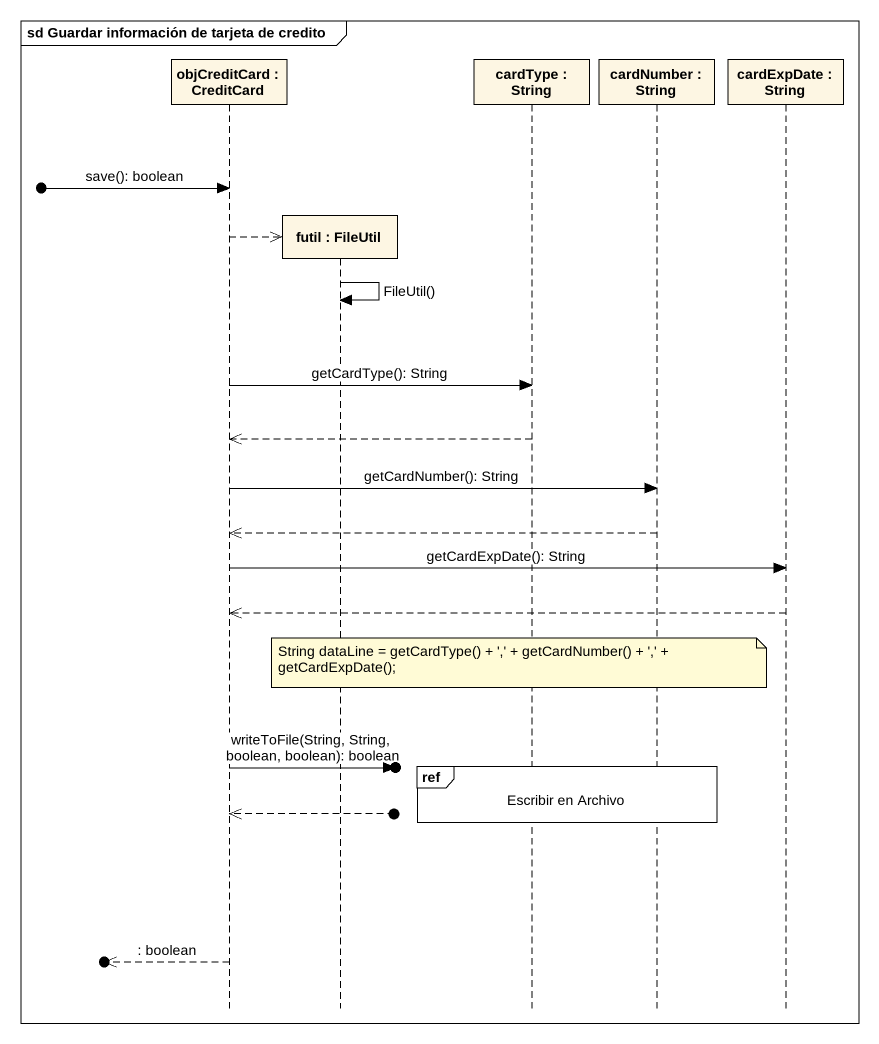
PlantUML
@startuml
mainframe sd Guardar información de tarjeta de credito
hide footbox
participant "objCreditCard : CreditCard" as objCreditCard
participant "futil : FileUtil" as futil
participant "cardType : String" as cardType
participant "cardNumber : String" as cardNumber
participant "cardExpDate : String" as cardExpDate

[o-> objCreditCard : save(): boolean
objCreditCard -->> futil **
futil -> futil : FileUtil()
objCreditCard -> cardType : getCardType(): String
cardType -->> objCreditCard
objCreditCard -> cardNumber : getCardNumber(): String
cardNumber -->> objCreditCard
objCreditCard -> cardExpDate : getCardExpDate(): String
cardExpDate -->> objCreditCard
note over cardType : String dataLine = getCardType() + ',' + getCardNumber() + ',' + getCardExpDate();
ref over cardType, cardNumber : Escribir en Archivo
objCreditCard ->o] : writeToFile(String, String, boolean, boolean): boolean
objCreditCard <<--o]
[o<<-- objCreditCard : : boolean
@enduml
